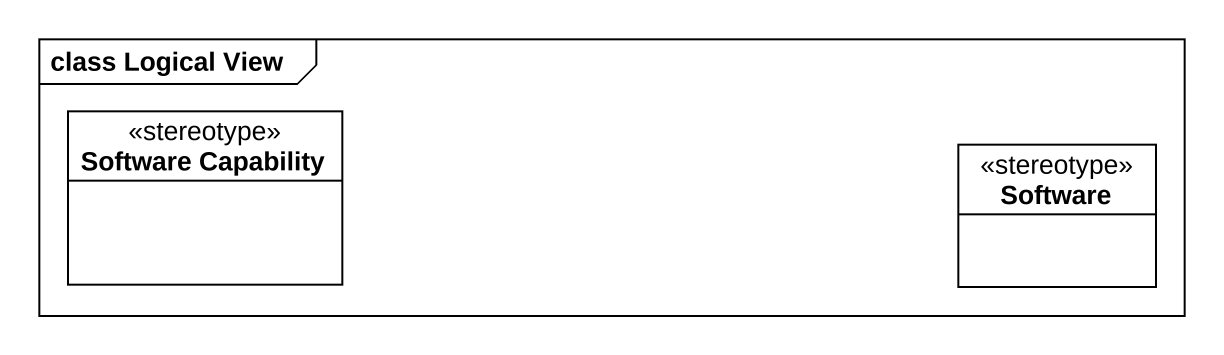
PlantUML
@startuml
mainframe class Logical View
hide circle
hide empty members
class "Software Capability" as Software_Capability <<stereotype>>
class Software <<stereotype>>
@enduml
